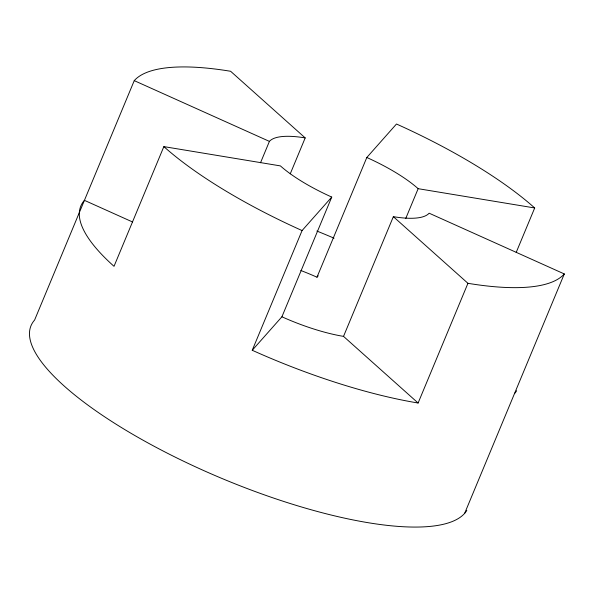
<?xml version="1.0" encoding="UTF-8"?>
<svg xmlns="http://www.w3.org/2000/svg" width="594" height="594" viewBox="0 0 594 594"><rect width="100%" height="100%" fill="white"/><g stroke="black" fill="none" stroke-linecap="round" stroke-linejoin="round"><path stroke-width="0.89" d="M290.251 173.827L305.197 137.912L230.613 71.273A236.791 67.649 22.6 0 0 134.251 80.636L34.593 320.055A236.791 67.649 22.6 0 0 208.026 472.482A236.791 67.649 22.6 0 0 466.802 510.461M464.642 513.365L564.3 273.945A236.791 67.649 22.6 0 1 467.946 283.308L418.109 403.014A236.791 67.649 22.6 0 1 252.242 350.274L281.912 316.788L331.742 197.074A87.949 25.126 22.6 0 1 280.405 165.897L163.855 146.614L114.018 266.327A236.791 67.649 22.6 0 1 84.422 200.341L132.573 221.985M260.514 162.763L269.409 141.387A87.949 25.126 22.6 0 1 305.197 137.912M252.242 350.274L302.071 230.561L331.742 197.074M300.824 270.5A87.949 25.126 22.6 0 1 316.981 277.212L366.81 157.499L396.48 124.012A236.791 67.649 22.6 0 1 534.697 207.967L516.193 252.428M418.109 403.014L343.525 336.375L393.354 216.669A87.949 25.126 22.6 0 0 429.143 213.194L564.3 273.945M405.687 218.614L418.146 188.684L534.697 207.967M316.981 277.212L318.191 275.846M134.251 80.636L269.409 141.387M393.354 216.669L467.946 283.308M343.525 336.375A87.949 25.126 22.6 0 1 281.912 316.788M516.631 390.755A236.791 67.649 22.6 0 1 514.471 393.659M316.884 231.044A236.791 67.649 22.6 0 1 334.036 238.179M302.071 230.561A236.791 67.649 22.6 0 1 163.855 146.614M366.81 157.499A87.949 25.126 22.6 0 1 418.146 188.684"/></g></svg>
